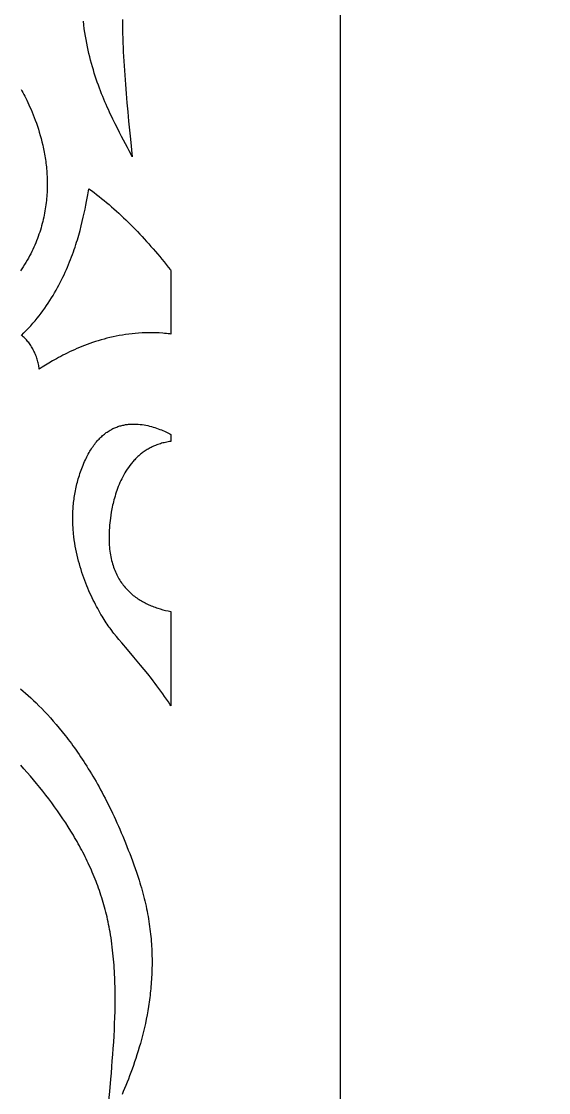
# Model space of a CAD drawing. Extents: x -750 to 750, y -1000 to 1000.
# Drawn here: x -586.9 to -462.2, y -384.6 to -131.3 of the extents above; entities that cross this region are included whole.
import ezdxf

# ---------------------------------------------------------------- set-up
doc = ezdxf.new("R2010")
doc.units = 0
doc.layers.add('LAYER_1', color=18, linetype='CONTINUOUS')

msp = doc.modelspace()

# ---------------------------------------------------------------- linework, layer by layer
at = {"layer": 'LAYER_1'}
msp.add_lwpolyline([(-475.66, 274.46), (-477.41, 255.17, -0.426497), (-483.05, 250.67, 1), (-489.05, 205.44, -0.214305), (-485.57, 203.28, -0.489736), (-510.5, 127.16, 0.182251), (-474.88, 69.45, -0.070235), (-473.9, 68.45, -0.552147), (-511.5, -26.78), (-511.5, -1000), (-750, -1000), (-750, 1000)], format="xyb", dxfattribs=at)
for points in [[(-562.98, -130.84), (-562.97, -131.93), (-562.95, -133.02), (-562.93, -134.12), (-562.9, -135.21), (-562.86, -136.3), (-562.81, -137.4), (-562.76, -138.49), (-562.71, -139.59), (-562.65, -140.68), (-562.58, -141.78), (-562.51, -142.87), (-562.43, -143.97), (-562.35, -145.06), (-562.27, -146.15), (-562.09, -148.33), (-561.91, -150.51), (-561.71, -152.67), (-561.5, -154.83), (-561.08, -159.1), (-560.66, -163.31), (-561, -162.6), (-561.38, -161.86), (-561.79, -161.07), (-562.22, -160.24), (-563.16, -158.46), (-563.66, -157.51), (-564.17, -156.52), (-564.7, -155.48), (-565.23, -154.4), (-565.5, -153.84), (-565.77, -153.28), (-566.03, -152.7), (-566.3, -152.11), (-566.57, -151.51), (-566.84, -150.9), (-567.11, -150.28), (-567.37, -149.65), (-567.64, -149.01), (-567.9, -148.36), (-568.16, -147.69), (-568.41, -147.02), (-568.66, -146.33), (-568.91, -145.64), (-569.15, -144.93), (-569.39, -144.21), (-569.62, -143.48), (-569.85, -142.74), (-570.07, -141.99), (-570.29, -141.23), (-570.49, -140.45), (-570.69, -139.67), (-570.89, -138.87), (-571.07, -138.07), (-571.25, -137.25), (-571.41, -136.42), (-571.57, -135.58), (-571.72, -134.72), (-571.86, -133.86), (-571.99, -132.99), (-572.1, -132.1), (-572.21, -131.2)], [(-586.93, -147.36), (-586.73, -147.72), (-586.52, -148.11), (-586.29, -148.52), (-586.06, -148.96), (-585.83, -149.42), (-585.59, -149.91), (-585.34, -150.42), (-585.09, -150.96), (-584.84, -151.51), (-584.58, -152.09), (-584.33, -152.69), (-584.08, -153.32), (-583.82, -153.96), (-583.58, -154.62), (-583.33, -155.3), (-583.09, -156), (-582.86, -156.72), (-582.63, -157.46), (-582.41, -158.21), (-582.2, -158.98), (-582, -159.77), (-581.81, -160.57), (-581.72, -160.98), (-581.63, -161.39), (-581.55, -161.8), (-581.47, -162.22), (-581.39, -162.64), (-581.32, -163.07), (-581.25, -163.5), (-581.18, -163.93), (-581.12, -164.36), (-581.07, -164.8), (-581.01, -165.24), (-580.96, -165.69), (-580.92, -166.13), (-580.88, -166.58), (-580.85, -167.04), (-580.82, -167.49), (-580.79, -167.95), (-580.78, -168.41), (-580.76, -168.87), (-580.75, -169.34), (-580.75, -169.81), (-580.75, -170.28), (-580.76, -170.75), (-580.78, -171.23), (-580.8, -171.7), (-580.83, -172.18), (-580.86, -172.67), (-580.9, -173.15), (-580.95, -173.64), (-581, -174.12), (-581.06, -174.61), (-581.13, -175.1), (-581.21, -175.6), (-581.29, -176.09), (-581.38, -176.59), (-581.48, -177.08), (-581.58, -177.58), (-581.7, -178.08), (-581.82, -178.58), (-581.94, -179.08), (-582.08, -179.59), (-582.23, -180.09), (-582.38, -180.6), (-582.54, -181.1), (-582.72, -181.61), (-582.9, -182.12), (-583.08, -182.63), (-583.28, -183.13), (-583.49, -183.64), (-583.71, -184.15), (-583.93, -184.67), (-584.17, -185.18), (-584.42, -185.69), (-584.67, -186.2), (-584.94, -186.71), (-585.21, -187.22), (-585.5, -187.73), (-585.8, -188.25), (-586.1, -188.76), (-586.42, -189.27), (-586.75, -189.78), (-587.09, -190.29)], [(-587.06, -289.15), (-586.48, -289.64), (-585.88, -290.16), (-585.27, -290.7), (-584.65, -291.26), (-584.02, -291.85), (-583.38, -292.46), (-582.72, -293.11), (-582.06, -293.78), (-581.39, -294.47), (-580.71, -295.2), (-580.02, -295.95), (-579.33, -296.74), (-578.62, -297.55), (-577.92, -298.39), (-577.2, -299.27), (-576.49, -300.17), (-576.13, -300.64), (-575.77, -301.11), (-575.41, -301.59), (-575.04, -302.08), (-574.68, -302.58), (-574.32, -303.08), (-573.95, -303.59), (-573.59, -304.12), (-573.23, -304.65), (-572.86, -305.18), (-572.5, -305.73), (-572.13, -306.29), (-571.77, -306.85), (-571.4, -307.42), (-571.04, -308), (-570.67, -308.59), (-570.31, -309.19), (-569.95, -309.8), (-569.58, -310.42), (-569.22, -311.05), (-568.86, -311.68), (-568.5, -312.32), (-568.14, -312.98), (-567.78, -313.64), (-567.42, -314.31), (-567.07, -315), (-566.71, -315.69), (-566.36, -316.39), (-566, -317.1), (-565.65, -317.82), (-565.3, -318.55), (-564.96, -319.29), (-564.61, -320.04), (-564.26, -320.79), (-563.92, -321.56), (-563.58, -322.34), (-563.24, -323.13), (-562.9, -323.93), (-562.57, -324.74), (-562.24, -325.56), (-561.91, -326.39), (-561.58, -327.23), (-561.25, -328.08), (-560.93, -328.94), (-560.61, -329.82), (-560.29, -330.7), (-559.98, -331.59), (-559.67, -332.5), (-559.36, -333.41), (-559.05, -334.34), (-558.85, -334.96), (-558.66, -335.58), (-558.48, -336.2), (-558.3, -336.82), (-558.13, -337.44), (-557.96, -338.06), (-557.81, -338.67), (-557.66, -339.29), (-557.52, -339.9), (-557.38, -340.51), (-557.25, -341.12), (-557.13, -341.72), (-557.01, -342.33), (-556.9, -342.93), (-556.8, -343.53), (-556.71, -344.13), (-556.62, -344.73), (-556.53, -345.32), (-556.45, -345.92), (-556.38, -346.51), (-556.32, -347.1), (-556.26, -347.68), (-556.2, -348.27), (-556.16, -348.85), (-556.11, -349.43), (-556.08, -350.01), (-556.05, -350.59), (-556.02, -351.16), (-556, -351.73), (-555.98, -352.3), (-555.97, -352.87), (-555.97, -353.44), (-555.97, -354), (-555.97, -354.56), (-555.98, -355.12), (-556, -355.67), (-556.02, -356.23), (-556.04, -356.78), (-556.07, -357.33), (-556.1, -357.87), (-556.14, -358.42), (-556.18, -358.96), (-556.22, -359.49), (-556.27, -360.03), (-556.33, -360.56), (-556.38, -361.09), (-556.44, -361.62), (-556.51, -362.15), (-556.58, -362.67), (-556.65, -363.19), (-556.73, -363.7), (-556.81, -364.22), (-556.97, -365.24), (-557.15, -366.25), (-557.35, -367.24), (-557.55, -368.23), (-557.77, -369.2), (-558, -370.16), (-558.23, -371.1), (-558.47, -372.04), (-558.73, -372.96), (-558.99, -373.87), (-559.26, -374.76), (-559.53, -375.64), (-559.81, -376.51), (-560.09, -377.36), (-560.38, -378.2), (-560.67, -379.03), (-560.97, -379.83), (-561.27, -380.63), (-561.57, -381.41), (-561.87, -382.17), (-562.17, -382.92), (-562.47, -383.66), (-562.77, -384.37), (-563.07, -385.08)], [(-566.23, -387.29), (-565.97, -384.37), (-565.72, -381.45), (-565.59, -379.99), (-565.47, -378.53), (-565.36, -377.06), (-565.24, -375.6), (-565.14, -374.14), (-565.04, -372.67), (-564.96, -371.21), (-564.88, -369.75), (-564.82, -368.29), (-564.76, -366.82), (-564.72, -365.37), (-564.7, -363.91), (-564.69, -363.18), (-564.69, -362.45), (-564.69, -361.72), (-564.69, -361), (-564.7, -360.27), (-564.72, -359.54), (-564.73, -358.82), (-564.76, -358.09), (-564.79, -357.37), (-564.82, -356.64), (-564.86, -355.92), (-564.9, -355.2), (-564.95, -354.48), (-565.01, -353.76), (-565.07, -353.04), (-565.13, -352.32), (-565.21, -351.6), (-565.29, -350.88), (-565.37, -350.17), (-565.46, -349.45), (-565.56, -348.74), (-565.66, -348.02), (-565.78, -347.31), (-565.89, -346.6), (-566, -346), (-566.11, -345.41), (-566.23, -344.82), (-566.35, -344.24), (-566.47, -343.65), (-566.61, -343.07), (-566.75, -342.49), (-566.89, -341.91), (-567.04, -341.34), (-567.19, -340.77), (-567.35, -340.2), (-567.51, -339.63), (-567.68, -339.07), (-567.86, -338.51), (-568.04, -337.95), (-568.22, -337.39), (-568.41, -336.84), (-568.6, -336.29), (-568.8, -335.74), (-569.01, -335.19), (-569.21, -334.65), (-569.43, -334.11), (-569.64, -333.57), (-569.87, -333.03), (-570.09, -332.49), (-570.32, -331.96), (-570.56, -331.43), (-570.8, -330.9), (-571.04, -330.38), (-571.29, -329.85), (-571.54, -329.33), (-571.79, -328.81), (-572.05, -328.3), (-572.32, -327.78), (-572.58, -327.27), (-572.86, -326.76), (-573.13, -326.25), (-573.41, -325.75), (-573.69, -325.24), (-573.98, -324.74), (-574.27, -324.24), (-574.56, -323.75), (-575.16, -322.76), (-575.77, -321.78), (-576.39, -320.81), (-577.03, -319.85), (-577.68, -318.89), (-578.34, -317.95), (-579.01, -317.01), (-579.7, -316.08), (-580.39, -315.16), (-581.09, -314.24), (-581.81, -313.33), (-582.53, -312.43), (-583.26, -311.54), (-584, -310.65), (-584.75, -309.78), (-585.5, -308.91), (-586.27, -308.04), (-587.04, -307.18)]]:
    msp.add_lwpolyline(points, dxfattribs=at)
for points in [[(-570.28, -171.28), (-569.68, -171.74), (-569.08, -172.2), (-568.48, -172.66), (-567.89, -173.13), (-567.3, -173.61), (-566.72, -174.1), (-566.13, -174.59), (-565.56, -175.09), (-564.98, -175.6), (-564.41, -176.11), (-563.84, -176.63), (-563.27, -177.15), (-562.71, -177.68), (-562.15, -178.22), (-561.6, -178.76), (-561.05, -179.3), (-560.5, -179.86), (-559.95, -180.41), (-559.41, -180.98), (-558.87, -181.55), (-558.33, -182.12), (-557.8, -182.7), (-557.27, -183.28), (-556.74, -183.87), (-556.22, -184.46), (-555.7, -185.06), (-555.18, -185.66), (-554.66, -186.26), (-554.15, -186.87), (-553.64, -187.49), (-553.13, -188.11), (-552.63, -188.73), (-552.13, -189.36), (-551.63, -189.99), (-551.5, -190.15), (-551.5, -205.2), (-551.72, -205.17), (-552.14, -205.12), (-552.57, -205.08), (-552.99, -205.04), (-553.42, -205), (-554.25, -204.94), (-555.09, -204.91), (-555.91, -204.89), (-556.73, -204.88), (-557.54, -204.9), (-558.34, -204.93), (-559.14, -204.98), (-559.92, -205.04), (-560.7, -205.12), (-561.48, -205.21), (-562.24, -205.31), (-562.99, -205.43), (-563.74, -205.56), (-564.47, -205.71), (-565.2, -205.86), (-565.92, -206.03), (-566.63, -206.2), (-567.33, -206.39), (-568.02, -206.58), (-568.7, -206.79), (-569.36, -207), (-570.02, -207.22), (-570.67, -207.45), (-571.31, -207.68), (-571.94, -207.92), (-572.55, -208.16), (-573.16, -208.41), (-573.75, -208.66), (-574.33, -208.92), (-574.9, -209.18), (-575.46, -209.44), (-576.01, -209.7), (-576.54, -209.97), (-577.07, -210.23), (-577.57, -210.5), (-578.07, -210.77), (-578.56, -211.03), (-579.03, -211.29), (-579.48, -211.55), (-580.36, -212.07), (-581.18, -212.56), (-581.94, -213.04), (-582.65, -213.5), (-582.69, -213.2), (-582.73, -212.91), (-582.78, -212.61), (-582.84, -212.32), (-582.9, -212.03), (-582.98, -211.74), (-583.06, -211.45), (-583.14, -211.16), (-583.24, -210.87), (-583.33, -210.59), (-583.44, -210.31), (-583.55, -210.03), (-583.67, -209.76), (-583.79, -209.49), (-583.92, -209.22), (-584.05, -208.95), (-584.19, -208.69), (-584.34, -208.44), (-584.49, -208.19), (-584.64, -207.95), (-584.8, -207.71), (-584.97, -207.47), (-585.13, -207.24), (-585.31, -207.02), (-585.48, -206.81), (-585.67, -206.6), (-585.85, -206.4), (-586.04, -206.2), (-586.23, -206.02), (-586.43, -205.84), (-586.63, -205.67), (-586.83, -205.51), (-586.26, -204.94), (-585.71, -204.38), (-585.17, -203.81), (-584.65, -203.23), (-584.14, -202.65), (-583.64, -202.06), (-583.15, -201.48), (-582.68, -200.88), (-582.23, -200.29), (-581.78, -199.69), (-581.35, -199.09), (-580.93, -198.49), (-580.52, -197.88), (-580.12, -197.28), (-579.74, -196.67), (-579.36, -196.06), (-579, -195.45), (-578.65, -194.84), (-578.31, -194.22), (-577.98, -193.61), (-577.66, -193), (-577.35, -192.39), (-577.05, -191.78), (-576.76, -191.17), (-576.48, -190.56), (-576.21, -189.96), (-575.95, -189.35), (-575.7, -188.75), (-575.46, -188.15), (-575.22, -187.55), (-575, -186.96), (-574.78, -186.37), (-574.57, -185.78), (-574.37, -185.2), (-574.17, -184.62), (-573.98, -184.04), (-573.8, -183.47), (-573.63, -182.9), (-573.46, -182.34), (-573.3, -181.79), (-573.15, -181.24), (-573, -180.7), (-572.72, -179.63), (-572.47, -178.59), (-572.23, -177.58), (-572.02, -176.6), (-571.82, -175.66), (-571.63, -174.75), (-571.46, -173.88), (-571.16, -172.27), (-570.89, -170.84)], [(-559.66, -226.49), (-559.21, -226.52), (-558.75, -226.57), (-558.31, -226.62), (-557.86, -226.69), (-557.42, -226.77), (-556.99, -226.86), (-556.56, -226.97), (-556.13, -227.08), (-555.72, -227.2), (-555.31, -227.32), (-554.91, -227.46), (-554.52, -227.6), (-554.13, -227.74), (-553.76, -227.89), (-553.4, -228.05), (-553.04, -228.2), (-552.7, -228.36), (-552.37, -228.52), (-552.05, -228.67), (-551.74, -228.83), (-551.5, -228.96), (-551.5, -230.61), (-551.51, -230.61), (-551.84, -230.65), (-552.16, -230.71), (-552.48, -230.76), (-552.79, -230.83), (-553.09, -230.9), (-553.4, -230.97), (-553.69, -231.05), (-553.99, -231.13), (-554.27, -231.23), (-554.56, -231.32), (-554.83, -231.42), (-555.11, -231.53), (-555.38, -231.64), (-555.64, -231.75), (-555.9, -231.87), (-556.16, -232), (-556.41, -232.13), (-556.66, -232.26), (-556.9, -232.4), (-557.14, -232.54), (-557.37, -232.69), (-557.61, -232.84), (-557.83, -232.99), (-558.05, -233.15), (-558.27, -233.31), (-558.49, -233.48), (-558.7, -233.65), (-558.9, -233.82), (-559.11, -234), (-559.3, -234.18), (-559.5, -234.36), (-559.69, -234.54), (-559.88, -234.73), (-560.06, -234.92), (-560.24, -235.12), (-560.42, -235.31), (-560.59, -235.51), (-560.76, -235.71), (-560.93, -235.92), (-561.25, -236.33), (-561.55, -236.75), (-561.85, -237.18), (-562.13, -237.62), (-562.4, -238.06), (-562.65, -238.51), (-562.89, -238.96), (-563.13, -239.42), (-563.35, -239.87), (-563.55, -240.33), (-563.75, -240.79), (-563.94, -241.25), (-564.12, -241.72), (-564.28, -242.18), (-564.44, -242.63), (-564.59, -243.09), (-564.72, -243.54), (-564.85, -243.98), (-564.97, -244.43), (-565.09, -244.86), (-565.19, -245.29), (-565.29, -245.71), (-565.38, -246.12), (-565.46, -246.53), (-565.53, -246.92), (-565.6, -247.3), (-565.72, -248.04), (-565.82, -248.71), (-565.9, -249.34), (-565.96, -249.89), (-566, -250.38), (-566.05, -251.11), (-566.08, -251.48), (-566.11, -252.03), (-566.12, -252.57), (-566.13, -253.1), (-566.13, -253.62), (-566.12, -254.14), (-566.11, -254.64), (-566.08, -255.13), (-566.04, -255.62), (-565.99, -256.09), (-565.94, -256.55), (-565.87, -257.01), (-565.8, -257.45), (-565.72, -257.89), (-565.63, -258.32), (-565.53, -258.74), (-565.43, -259.15), (-565.31, -259.55), (-565.19, -259.94), (-565.06, -260.33), (-564.93, -260.7), (-564.78, -261.07), (-564.63, -261.43), (-564.48, -261.78), (-564.31, -262.12), (-564.14, -262.46), (-563.97, -262.78), (-563.79, -263.1), (-563.6, -263.41), (-563.4, -263.72), (-563.2, -264.01), (-562.99, -264.3), (-562.78, -264.58), (-562.57, -264.86), (-562.34, -265.12), (-562.12, -265.38), (-561.88, -265.63), (-561.65, -265.88), (-561.41, -266.12), (-561.16, -266.35), (-560.91, -266.58), (-560.66, -266.8), (-560.4, -267.01), (-560.14, -267.21), (-559.87, -267.41), (-559.6, -267.61), (-559.33, -267.79), (-559.05, -267.98), (-558.77, -268.15), (-558.49, -268.32), (-558.21, -268.49), (-557.92, -268.64), (-557.63, -268.8), (-557.34, -268.94), (-557.04, -269.09), (-556.75, -269.22), (-556.45, -269.35), (-556.15, -269.48), (-555.85, -269.6), (-555.55, -269.72), (-555.24, -269.83), (-554.94, -269.94), (-554.63, -270.04), (-554.02, -270.23), (-553.41, -270.4), (-552.79, -270.56), (-552.17, -270.7), (-551.56, -270.83), (-551.5, -270.84), (-551.5, -293.13), (-551.65, -292.9), (-552.1, -292.22), (-552.55, -291.56), (-553, -290.9), (-553.45, -290.27), (-553.9, -289.64), (-554.35, -289.03), (-554.8, -288.42), (-555.24, -287.83), (-555.68, -287.25), (-556.12, -286.69), (-556.98, -285.59), (-557.83, -284.53), (-558.66, -283.51), (-559.47, -282.54), (-560.26, -281.6), (-561.77, -279.84), (-563.15, -278.22), (-563.79, -277.46), (-564.4, -276.73), (-564.97, -276.03), (-565.23, -275.69), (-565.49, -275.35), (-565.9, -274.8), (-566.12, -274.5), (-566.34, -274.18), (-566.57, -273.85), (-566.8, -273.5), (-567.04, -273.13), (-567.29, -272.75), (-567.53, -272.35), (-567.79, -271.94), (-568.04, -271.51), (-568.3, -271.07), (-568.56, -270.61), (-568.82, -270.14), (-569.09, -269.65), (-569.35, -269.16), (-569.61, -268.64), (-569.87, -268.12), (-570.13, -267.58), (-570.39, -267.03), (-570.65, -266.47), (-570.9, -265.9), (-571.16, -265.31), (-571.4, -264.72), (-571.64, -264.11), (-571.88, -263.49), (-572.11, -262.86), (-572.34, -262.23), (-572.56, -261.58), (-572.77, -260.92), (-572.97, -260.25), (-573.16, -259.58), (-573.35, -258.9), (-573.53, -258.2), (-573.69, -257.5), (-573.85, -256.8), (-574, -256.08), (-574.13, -255.36), (-574.25, -254.63), (-574.36, -253.89), (-574.45, -253.15), (-574.54, -252.4), (-574.57, -252.02), (-574.6, -251.64), (-574.63, -251.27), (-574.66, -250.88), (-574.68, -250.5), (-574.69, -250.12), (-574.71, -249.74), (-574.71, -249.35), (-574.72, -248.96), (-574.72, -248.57), (-574.71, -248.19), (-574.71, -247.8), (-574.69, -247.4), (-574.68, -247.01), (-574.65, -246.62), (-574.63, -246.23), (-574.6, -245.83), (-574.56, -245.44), (-574.52, -245.04), (-574.47, -244.64), (-574.42, -244.24), (-574.37, -243.85), (-574.31, -243.45), (-574.24, -243.05), (-574.17, -242.65), (-574.09, -242.25), (-574.01, -241.84), (-573.93, -241.44), (-573.83, -241.04), (-573.74, -240.64), (-573.63, -240.23), (-573.52, -239.83), (-573.41, -239.43), (-573.29, -239.02), (-573.16, -238.62), (-573.03, -238.21), (-572.89, -237.81), (-572.74, -237.4), (-572.59, -237), (-572.43, -236.59), (-572.27, -236.19), (-572.1, -235.78), (-571.92, -235.38), (-571.74, -234.97), (-571.57, -234.61), (-571.4, -234.26), (-571.22, -233.91), (-571.04, -233.58), (-570.86, -233.25), (-570.67, -232.93), (-570.49, -232.63), (-570.3, -232.33), (-570.11, -232.04), (-569.91, -231.76), (-569.72, -231.48), (-569.52, -231.22), (-569.32, -230.96), (-569.12, -230.72), (-568.91, -230.48), (-568.71, -230.25), (-568.5, -230.03), (-568.29, -229.81), (-568.08, -229.6), (-567.87, -229.41), (-567.65, -229.21), (-567.44, -229.03), (-567.22, -228.85), (-567, -228.68), (-566.78, -228.52), (-566.56, -228.37), (-566.34, -228.22), (-566.11, -228.08), (-565.89, -227.95), (-565.66, -227.82), (-565.44, -227.7), (-565.21, -227.58), (-564.98, -227.47), (-564.75, -227.37), (-564.53, -227.28), (-564.3, -227.19), (-564.06, -227.1), (-563.83, -227.02), (-563.6, -226.95), (-563.37, -226.89), (-563.14, -226.82), (-562.91, -226.77), (-562.67, -226.72), (-562.44, -226.67), (-562.21, -226.63), (-561.98, -226.6), (-561.74, -226.57), (-561.51, -226.54), (-561.05, -226.5), (-560.58, -226.48), (-560.12, -226.48)]]:
    msp.add_lwpolyline(points, close=True, dxfattribs=at)

doc.saveas('drawing.dxf')
